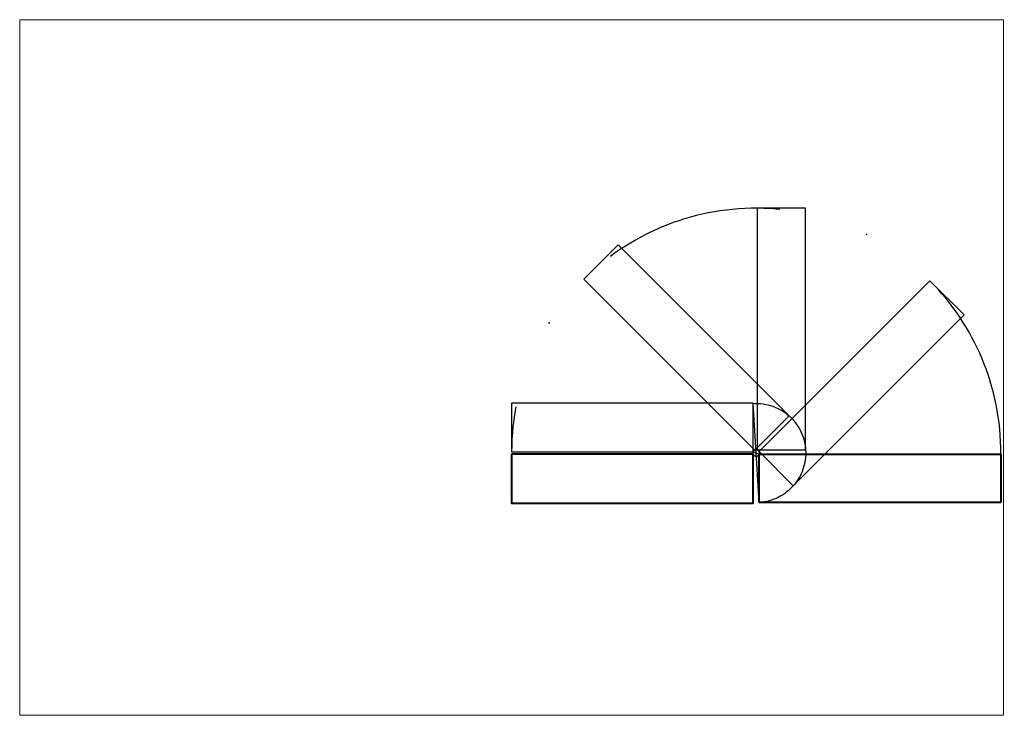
# Paper-space layout 'Layout1' of a CAD drawing. Header units: millimetres. Extents: x 30 to 267, y 21 to 189.
# The model-space entities are those that its viewports show. They can reach past a viewport. Long polylines and large blocks are cut down to what shows.
import ezdxf

# ---------------------------------------------------------------- set-up
doc = ezdxf.new("R2010")
doc.units = ezdxf.units.MM
doc.linetypes.add('FANTASMA', pattern=[63.5, 31.75, -6.35, 6.35, -6.35, 6.35, -6.35])
doc.linetypes.add('TRATTOPUNTO', pattern=[25.4, 12.7, -6.35, 0, -6.35])

msp = doc.modelspace()

# ---------------------------------------------------------------- linework, layer by layer
at = {"linetype": 'FANTASMA', "lineweight": 25, "extrusion": (0, 0, -1)}
for p, q in [((400.15, 102.02), (200.15, 102.02)), ((200.15, 102.02), (200.15, 62.02)), ((400.15, 62.02), (400.15, 102.02)), ((200.15, 62.02), (400.15, 62.02))]:
    msp.add_line(p, q, dxfattribs=at)
at = {"linetype": 'Continuous', "lineweight": 25, "extrusion": (0, 0, -1)}
msp.add_line((405.09, 20), (400.15, 102.02), dxfattribs=at)
at = {"linetype": 'TRATTOPUNTO', "lineweight": 25, "extrusion": (0, 0, -1)}
msp.add_line((400.15, 62.02), (405.09, 60), dxfattribs=at)
at = {"linetype": 'Continuous', "lineweight": 40, "extrusion": (0, 0, -1)}
for p, q in [((405.09, 60), (605.09, 60)), ((405.09, 20), (405.09, 60)), ((605.09, 60), (605.09, 20)), ((605.09, 20), (405.09, 20))]:
    msp.add_line(p, q, dxfattribs=at)
at = {"linetype": 'FANTASMA', "lineweight": 25, "extrusion": (0, 0, -1)}
for points in [[(-403.53, 63.43), (-443.53, 63.43), (-443.53, 263.43), (-403.53, 263.43)], [(-401.49, 63.36), (-429.77, 91.65), (-288.35, 233.07), (-260.06, 204.78)], [(-405.02, 62.04), (-433.3, 33.76), (-574.73, 175.18), (-546.44, 203.46)]]:
    msp.add_lwpolyline(points, close=True, dxfattribs=at)
at = {"linetype": 'Continuous', "lineweight": 40, "extrusion": (0, 0, -1)}
msp.add_lwpolyline([(-200.09, 59.87), (-200.09, 19.34), (-400.09, 19.34), (-400.09, 59.87)], close=True, dxfattribs=at)
at = {"linetype": 'TRATTOPUNTO', "lineweight": 25, "extrusion": (0, 0, -1)}
msp.add_circle((-402.59, 60.93), 2.67, dxfattribs=at)
at = {"linetype": 'TRATTOPUNTO', "lineweight": 25}
msp.add_arc((402.62, 61.01), 202.47, 359.71483, 179.71483, dxfattribs=at)
at = {"linetype": 'TRATTOPUNTO', "lineweight": 25, "extrusion": (0, 0, -1)}
msp.add_arc((-402.59, 60.93), 41.01, 86.60242, 266.50499, dxfattribs=at)

psp = doc.layouts.get("Layout1")

# ---------------------------------------------------------------- viewports
at = {"layer": '0', "view_target_point": (198.68, 132.41)}
psp.add_viewport(center=(148.51, 105.01), size=(237.61, 168.0125), view_center_point=(1.42, -0.73), view_height=575.67, dxfattribs=at)

doc.saveas('drawing.dxf')
